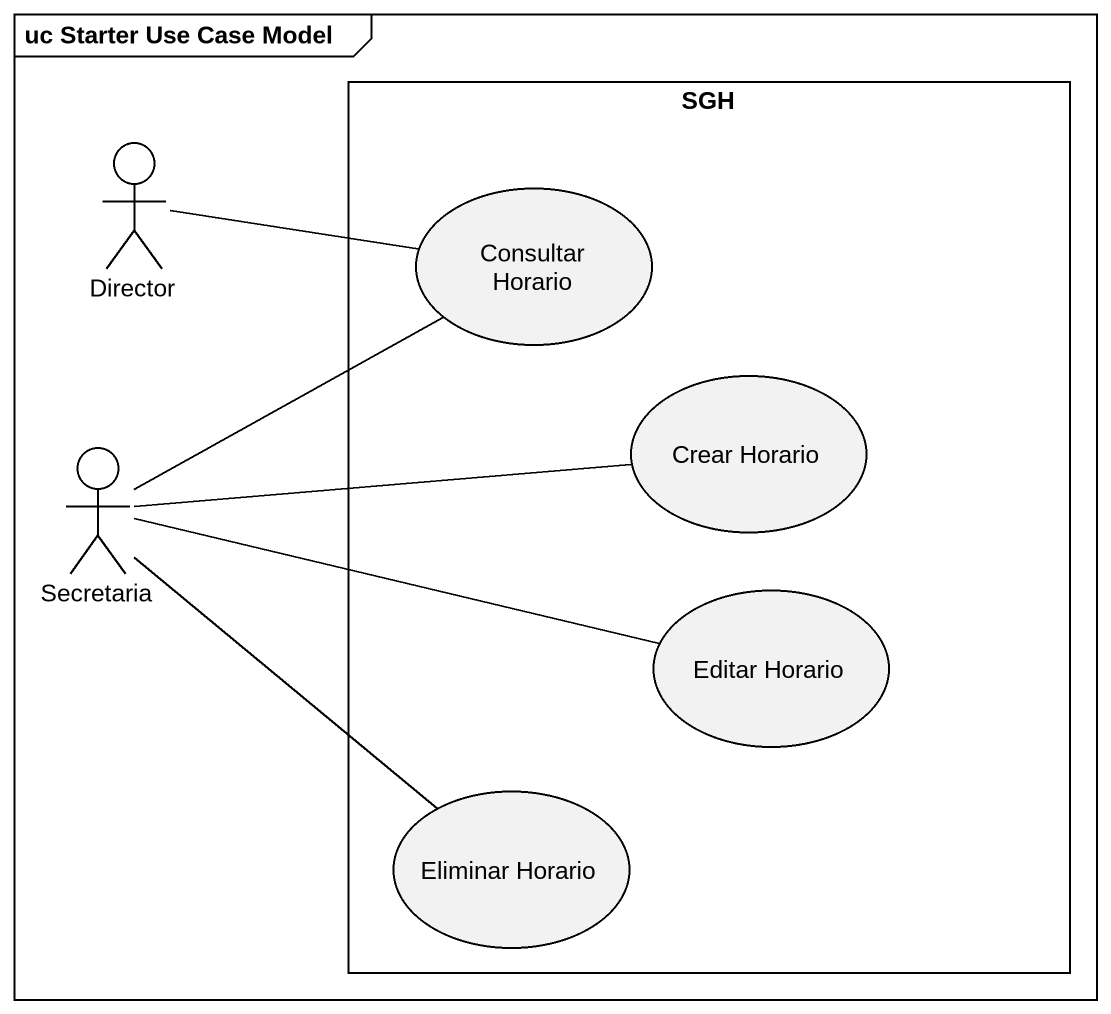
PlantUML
@startuml
mainframe uc Starter Use Case Model
rectangle SGH {
  usecase "Consultar Horario" as Consultar_Horario
  usecase "Crear Horario" as Crear_Horario
  usecase "Editar Horario" as Editar_Horario
  usecase "Eliminar Horario" as Eliminar_Horario
}
actor Director
actor Secretaria
Director -right- Consultar_Horario
Secretaria -up- Consultar_Horario
Secretaria -right- Crear_Horario
Secretaria -right- Editar_Horario
Secretaria -- Eliminar_Horario
@enduml
